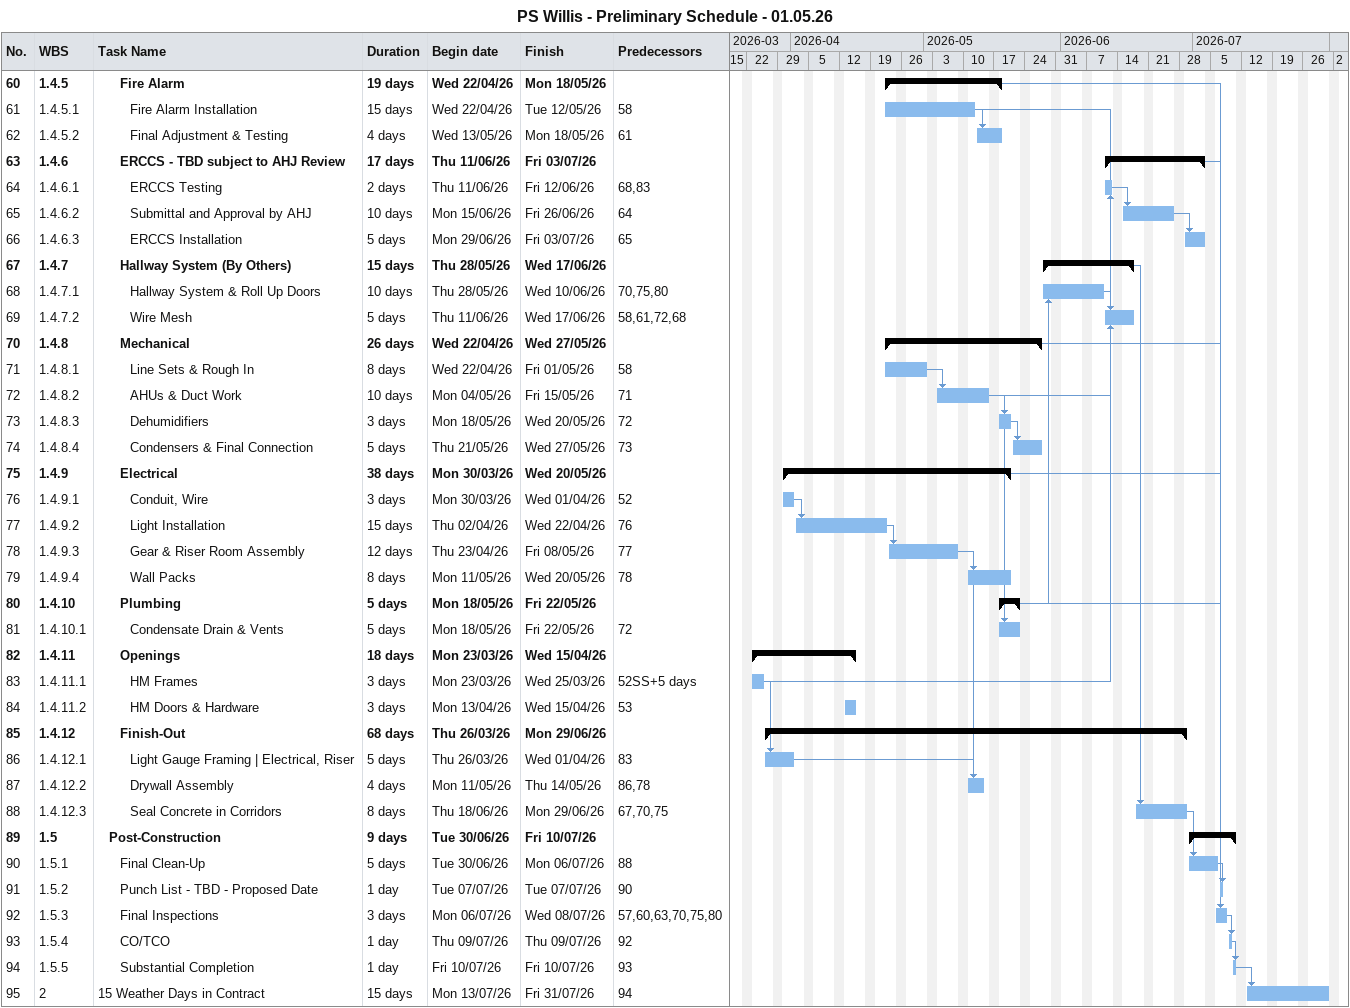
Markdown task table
PS Willis - Preliminary Schedule - 01.05.26

| ID | WBS | Task | Duration | Start | Finish | Predecessors |
|---|---|---|---|---|---|---|
| 60 | 1.4.5 | **Fire Alarm** | 19d | 2026-04-22 | 2026-05-18 |  |
| 61 | 1.4.5.1 | Fire Alarm Installation | 15d | 2026-04-22 | 2026-05-12 | 58 |
| 62 | 1.4.5.2 | Final Adjustment & Testing | 4d | 2026-05-13 | 2026-05-18 | 61 |
| 63 | 1.4.6 | **ERCCS - TBD subject to AHJ Review** | 17d | 2026-06-11 | 2026-07-03 |  |
| 64 | 1.4.6.1 | ERCCS Testing | 2d | 2026-06-11 | 2026-06-12 | 68, 83 |
| 65 | 1.4.6.2 | Submittal and Approval by AHJ | 10d | 2026-06-15 | 2026-06-26 | 64 |
| 66 | 1.4.6.3 | ERCCS Installation | 5d | 2026-06-29 | 2026-07-03 | 65 |
| 67 | 1.4.7 | **Hallway System (By Others)** | 15d | 2026-05-28 | 2026-06-17 |  |
| 68 | 1.4.7.1 | Hallway System & Roll Up Doors | 10d | 2026-05-28 | 2026-06-10 | 70, 75, 80 |
| 69 | 1.4.7.2 | Wire Mesh | 5d | 2026-06-11 | 2026-06-17 | 58, 61, 72, 68 |
| 70 | 1.4.8 | **Mechanical** | 26d | 2026-04-22 | 2026-05-27 |  |
| 71 | 1.4.8.1 | Line Sets & Rough In | 8d | 2026-04-22 | 2026-05-01 | 58 |
| 72 | 1.4.8.2 | AHUs & Duct Work | 10d | 2026-05-04 | 2026-05-15 | 71 |
| 73 | 1.4.8.3 | Dehumidifiers | 3d | 2026-05-18 | 2026-05-20 | 72 |
| 74 | 1.4.8.4 | Condensers & Final Connection | 5d | 2026-05-21 | 2026-05-27 | 73 |
| 75 | 1.4.9 | **Electrical** | 38d | 2026-03-30 | 2026-05-20 |  |
| 76 | 1.4.9.1 | Conduit, Wire | 3d | 2026-03-30 | 2026-04-01 | 52 |
| 77 | 1.4.9.2 | Light Installation | 15d | 2026-04-02 | 2026-04-22 | 76 |
| 78 | 1.4.9.3 | Gear & Riser Room Assembly | 12d | 2026-04-23 | 2026-05-08 | 77 |
| 79 | 1.4.9.4 | Wall Packs | 8d | 2026-05-11 | 2026-05-20 | 78 |
| 80 | 1.4.10 | **Plumbing** | 5d | 2026-05-18 | 2026-05-22 |  |
| 81 | 1.4.10.1 | Condensate Drain & Vents | 5d | 2026-05-18 | 2026-05-22 | 72 |
| 82 | 1.4.11 | **Openings** | 18d | 2026-03-23 | 2026-04-15 |  |
| 83 | 1.4.11.1 | HM Frames | 3d | 2026-03-23 | 2026-03-25 | 52SS+5d |
| 84 | 1.4.11.2 | HM Doors & Hardware | 3d | 2026-04-13 | 2026-04-15 | 53 |
| 85 | 1.4.12 | **Finish-Out** | 68d | 2026-03-26 | 2026-06-29 |  |
| 86 | 1.4.12.1 | Light Gauge Framing \| Electrical, Riser | 5d | 2026-03-26 | 2026-04-01 | 83 |
| 87 | 1.4.12.2 | Drywall Assembly | 4d | 2026-05-11 | 2026-05-14 | 86, 78 |
| 88 | 1.4.12.3 | Seal Concrete in Corridors | 8d | 2026-06-18 | 2026-06-29 | 67, 70, 75 |
| 89 | 1.5 | **Post-Construction** | 9d | 2026-06-30 | 2026-07-10 |  |
| 90 | 1.5.1 | Final Clean-Up | 5d | 2026-06-30 | 2026-07-06 | 88 |
| 91 | 1.5.2 | Punch List - TBD - Proposed Date | 1d | 2026-07-07 | 2026-07-07 | 90 |
| 92 | 1.5.3 | Final Inspections | 3d | 2026-07-06 | 2026-07-08 | 57, 60, 63, 70, 75, 80 |
| 93 | 1.5.4 | CO/TCO | 1d | 2026-07-09 | 2026-07-09 | 92 |
| 94 | 1.5.5 | Substantial Completion | 1d | 2026-07-10 | 2026-07-10 | 93 |
| 95 | 2 | 15 Weather Days in Contract | 15d | 2026-07-13 | 2026-07-31 | 94 |
